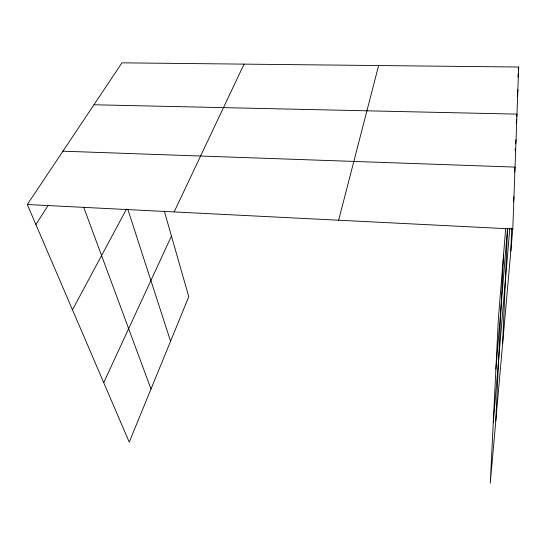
<?xml version="1.0" encoding="UTF-8"?>
<svg xmlns="http://www.w3.org/2000/svg" width="546" height="546" viewBox="0 0 546 546"><rect width="100%" height="100%" fill="white"/><g stroke="black" fill="none" stroke-linecap="round" stroke-linejoin="round"><path stroke-width="0.82" d="M510.831 251.078L511.704 228.098M505.644 228.76L498.334 319.321L490.288 483.162L512.783 229.006L518.7 67.022L121.97 62.838L27.3 204.518L129.252 442.137L188.78 296.744L164.285 210.995M502.627 343.755L507.603 228.31M495.775 421.116L503.528 254.982M517.895 76.993L518.161 73.669M518.434 70.345L518.7 67.022M517.321 96.471L517.867 89.735M495.898 368.959L507.534 228.276M516.236 123.15L516.571 119.055M516.775 116.591L516.98 114.134L93.953 104.764M515.144 150.396L515.281 148.737M515.704 143.769L516.045 139.619M493.25 422.775L509.841 228.146M514.619 172.12L515.042 167.096L62.933 151.187M513.52 201.856L513.963 196.799M338.629 220.222L378.624 65.547M103.72 382.637L171.444 236.063M174.154 211.923L244.055 64.128M72.481 309.821L126.474 209.125M35.886 224.522L48.191 205.31M27.3 204.518L512.783 229.006M83.688 207.241L150.996 389.018M127.798 209.234L170.564 341.223"/></g></svg>
